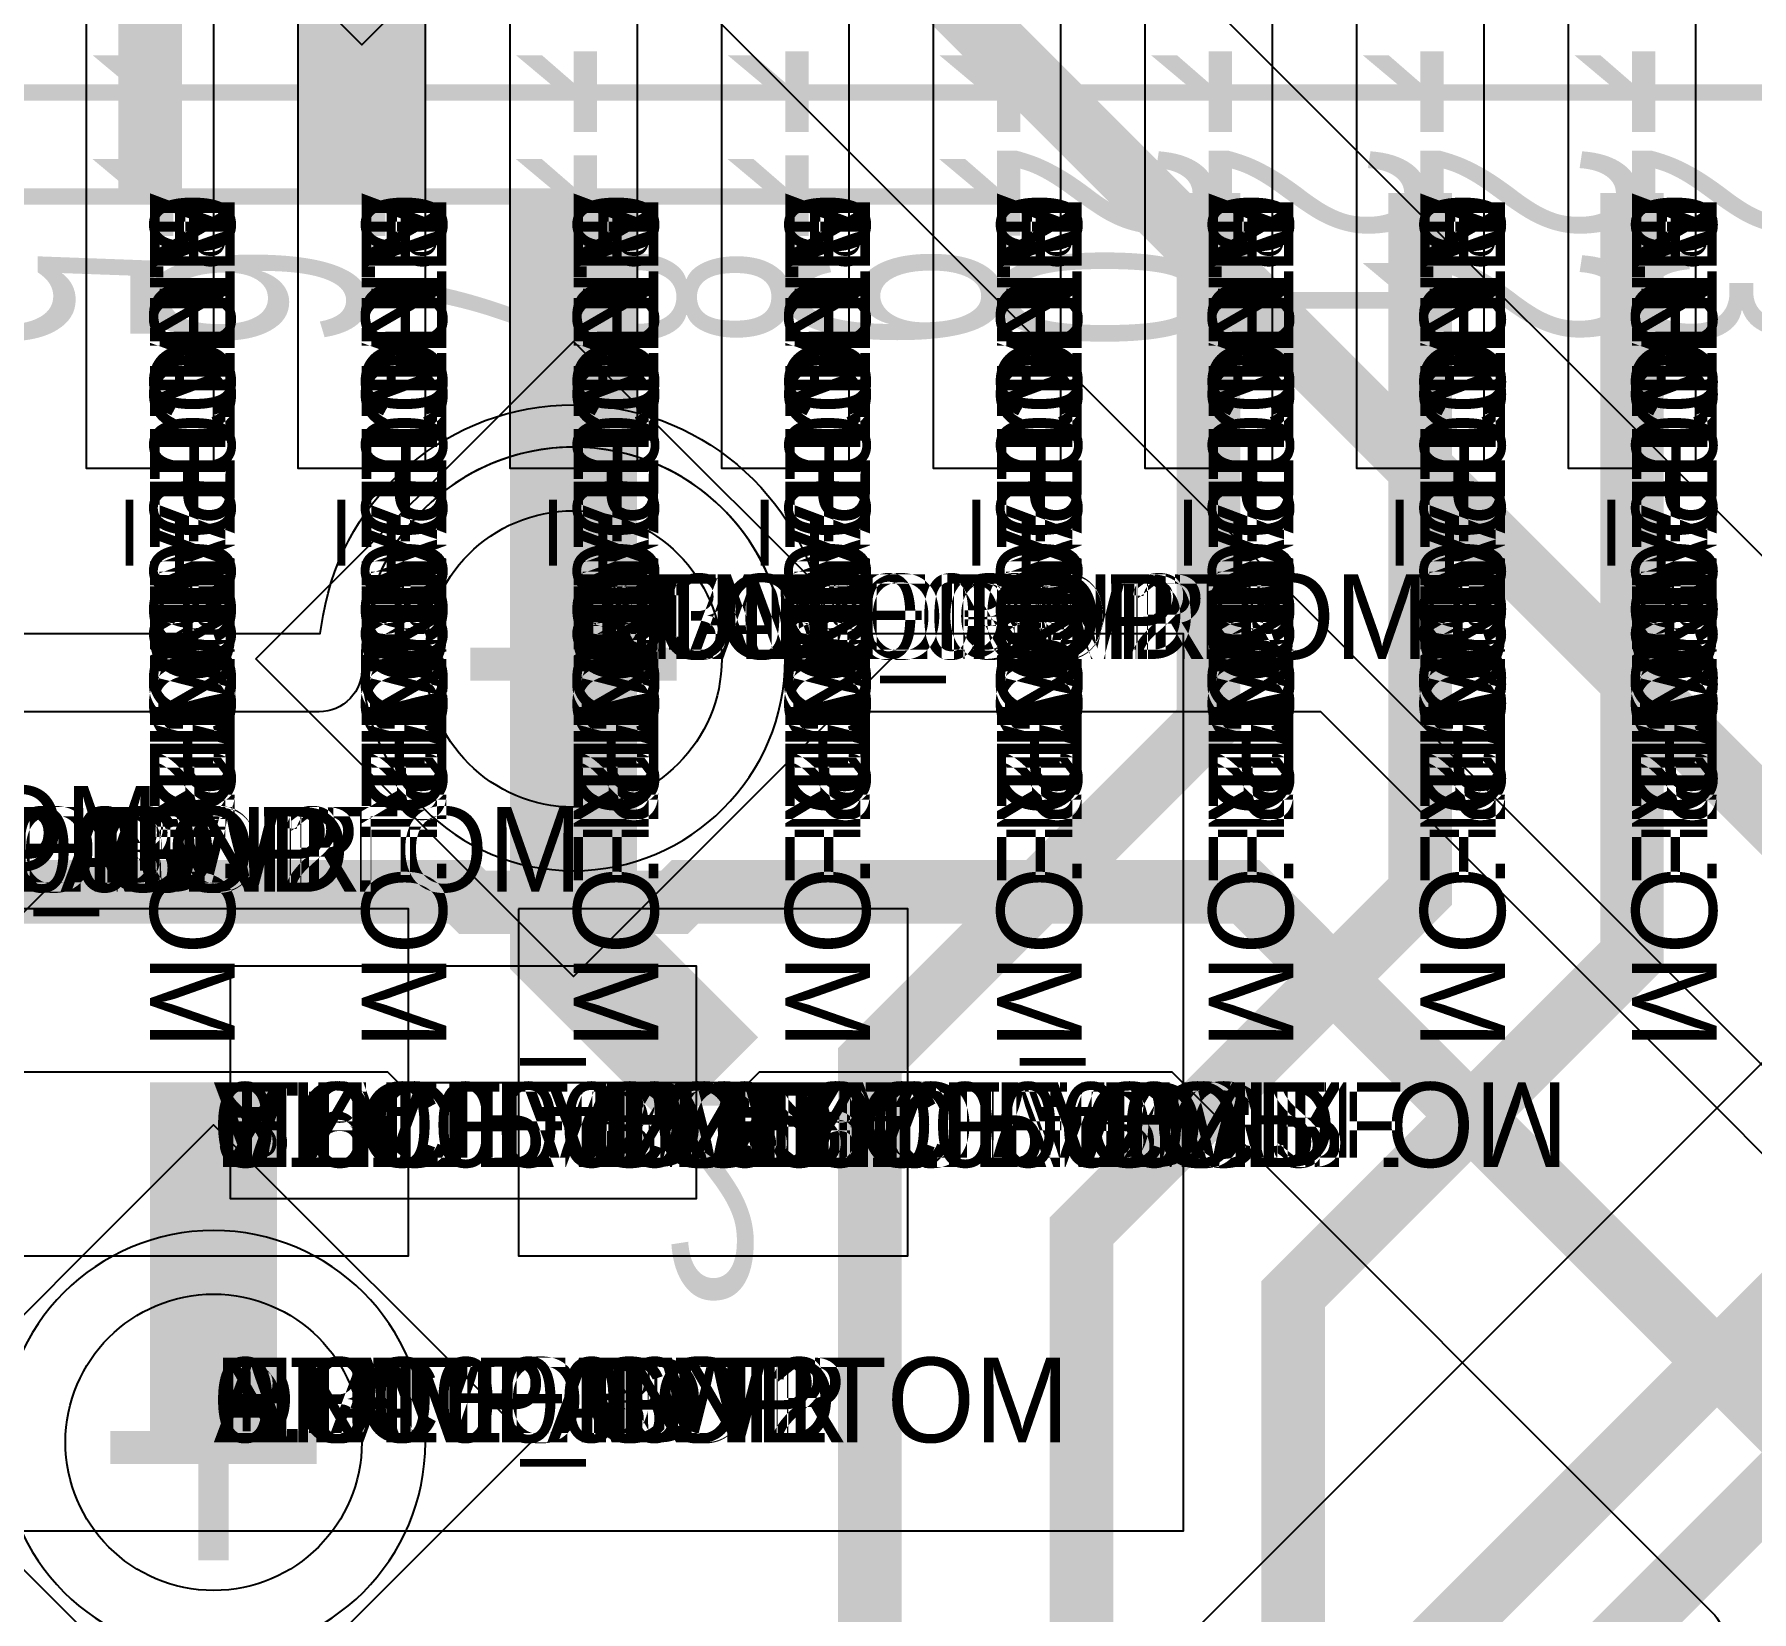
# Model space of a CAD drawing. Extents: x 0 to 323, y 0 to 320.
# Drawn here: x 112.626 to 116.683, y 38.55 to 42.275 of the extents above; entities that cross this region are included whole.
import ezdxf
from ezdxf.enums import TextEntityAlignment as Align

# ---------------------------------------------------------------- set-up
doc = ezdxf.new("R2010")
doc.units = 0
doc.header["$MEASUREMENT"] = 0
doc.layers.get('0').update_dxf_attribs({"linetype": 'CONTINUOUS'})
for name, color, linetype in [('CDN_FIGURES', 7, 'CONTINUOUS'), ('ETCH_BOTTOM', 7, 'CONTINUOUS'), ('ETCH_GND', 3, 'CONTINUOUS'), ('ETCH_INT1', 4, 'CONTINUOUS'), ('ETCH_INT2', 5, 'CONTINUOUS'), ('ETCH_PWR', 6, 'CONTINUOUS'), ('ETCH_TOP', 2, 'CONTINUOUS'), ('MANUFACTURING_NCLEGEND-1-6', 8, 'CONTINUOUS'), ('PACKAGE_GEOMETRY_ASSEMBLY_TOP', 11, 'CONTINUOUS'), ('PACKAGE_GEOMETRY_PIN_NUMBER', 9, 'CONTINUOUS')]:
    doc.layers.add(name, color=color, linetype=linetype)

# ---------------------------------------------------------------- blocks, each defined once
blk = doc.blocks.new('PAD_INFO')
for tag in ['SHAPE_TYPE', 'PAD_HEIGHT', 'PAD_LAYER', 'PAD_TYPE', 'PAD_WIDTH']:
    blk.add_attdef(tag, (0, 0), '', height=0.2)
at = {"flags": 2}
blk.add_attdef('CDN_TYPE', (0, 0), '', height=0.2, dxfattribs=at)
blk = doc.blocks.new('DRILL_INFO')
at = {"flags": 2}
blk.add_attdef('CDN_TYPE', (0, 0), '', height=0.2, dxfattribs=at)
for tag in ['FSHAPE', 'FCHAR', 'DRILL_HEIGHT', 'DIAMETER', 'PLATED', 'DRILL_WIDTH']:
    blk.add_attdef(tag, (0, 0), '', height=0.2)
blk = doc.blocks.new('VIA0700X0300')
at = {"layer": 'ETCH_BOTTOM'}
blk.add_circle((0, 0), 0.35, dxfattribs=at)
at = {"layer": 'ETCH_GND'}
blk.add_circle((0, 0), 0.35, dxfattribs=at)
at = {"layer": 'ETCH_INT1'}
blk.add_circle((0, 0), 0.35, dxfattribs=at)
at = {"layer": 'ETCH_INT2'}
blk.add_circle((0, 0), 0.35, dxfattribs=at)
at = {"layer": 'ETCH_PWR'}
blk.add_circle((0, 0), 0.35, dxfattribs=at)
at = {"layer": 'ETCH_TOP'}
blk.add_circle((0, 0), 0.35, dxfattribs=at)
ref = blk.add_blockref('PAD_INFO', (0, 0))
ref.add_attrib('PAD_LAYER', 'ETCH_TOP', (0, 0), dxfattribs={"height": 0.2})
ref.add_attrib('SHAPE_TYPE', 'NULL', (0, 0), dxfattribs={"height": 0.2})
ref.add_attrib('PAD_TYPE', 'ANTIPAD', (0, 0), dxfattribs={"height": 0.2})
ref.add_attrib('PAD_WIDTH', '0.000000', (0, 0), dxfattribs={"height": 0.2})
ref.add_attrib('PAD_HEIGHT', '0.000000', (0, 0), dxfattribs={"height": 0.2})
ref = blk.add_blockref('PAD_INFO', (0, 0))
ref.add_attrib('PAD_LAYER', 'ETCH_GND', (0, 0), dxfattribs={"height": 0.2})
ref.add_attrib('SHAPE_TYPE', 'NULL', (0, 0), dxfattribs={"height": 0.2})
ref.add_attrib('PAD_TYPE', 'ANTIPAD', (0, 0), dxfattribs={"height": 0.2})
ref.add_attrib('PAD_WIDTH', '0.000000', (0, 0), dxfattribs={"height": 0.2})
ref.add_attrib('PAD_HEIGHT', '0.000000', (0, 0), dxfattribs={"height": 0.2})
ref = blk.add_blockref('PAD_INFO', (0, 0))
ref.add_attrib('PAD_LAYER', 'ETCH_INT1', (0, 0), dxfattribs={"height": 0.2})
ref.add_attrib('SHAPE_TYPE', 'NULL', (0, 0), dxfattribs={"height": 0.2})
ref.add_attrib('PAD_TYPE', 'ANTIPAD', (0, 0), dxfattribs={"height": 0.2})
ref.add_attrib('PAD_WIDTH', '0.000000', (0, 0), dxfattribs={"height": 0.2})
ref.add_attrib('PAD_HEIGHT', '0.000000', (0, 0), dxfattribs={"height": 0.2})
ref = blk.add_blockref('PAD_INFO', (0, 0))
ref.add_attrib('PAD_LAYER', 'ETCH_INT2', (0, 0), dxfattribs={"height": 0.2})
ref.add_attrib('SHAPE_TYPE', 'NULL', (0, 0), dxfattribs={"height": 0.2})
ref.add_attrib('PAD_TYPE', 'ANTIPAD', (0, 0), dxfattribs={"height": 0.2})
ref.add_attrib('PAD_WIDTH', '0.000000', (0, 0), dxfattribs={"height": 0.2})
ref.add_attrib('PAD_HEIGHT', '0.000000', (0, 0), dxfattribs={"height": 0.2})
ref = blk.add_blockref('PAD_INFO', (0, 0))
ref.add_attrib('PAD_LAYER', 'ETCH_PWR', (0, 0), dxfattribs={"height": 0.2})
ref.add_attrib('SHAPE_TYPE', 'NULL', (0, 0), dxfattribs={"height": 0.2})
ref.add_attrib('PAD_TYPE', 'ANTIPAD', (0, 0), dxfattribs={"height": 0.2})
ref.add_attrib('PAD_WIDTH', '0.000000', (0, 0), dxfattribs={"height": 0.2})
ref.add_attrib('PAD_HEIGHT', '0.000000', (0, 0), dxfattribs={"height": 0.2})
ref = blk.add_blockref('PAD_INFO', (0, 0))
ref.add_attrib('PAD_LAYER', 'ETCH_BOTTOM', (0, 0), dxfattribs={"height": 0.2})
ref.add_attrib('SHAPE_TYPE', 'NULL', (0, 0), dxfattribs={"height": 0.2})
ref.add_attrib('PAD_TYPE', 'ANTIPAD', (0, 0), dxfattribs={"height": 0.2})
ref.add_attrib('PAD_WIDTH', '0.000000', (0, 0), dxfattribs={"height": 0.2})
ref.add_attrib('PAD_HEIGHT', '0.000000', (0, 0), dxfattribs={"height": 0.2})
ref = blk.add_blockref('PAD_INFO', (0, 0))
ref.add_attrib('PAD_LAYER', 'ETCH_TOP', (0, 0), dxfattribs={"height": 0.2})
ref.add_attrib('SHAPE_TYPE', 'NULL', (0, 0), dxfattribs={"height": 0.2})
ref.add_attrib('PAD_TYPE', 'THERMAL', (0, 0), dxfattribs={"height": 0.2})
ref.add_attrib('PAD_WIDTH', '0.000000', (0, 0), dxfattribs={"height": 0.2})
ref.add_attrib('PAD_HEIGHT', '0.000000', (0, 0), dxfattribs={"height": 0.2})
ref = blk.add_blockref('PAD_INFO', (0, 0))
ref.add_attrib('PAD_LAYER', 'ETCH_GND', (0, 0), dxfattribs={"height": 0.2})
ref.add_attrib('SHAPE_TYPE', 'NULL', (0, 0), dxfattribs={"height": 0.2})
ref.add_attrib('PAD_TYPE', 'THERMAL', (0, 0), dxfattribs={"height": 0.2})
ref.add_attrib('PAD_WIDTH', '0.000000', (0, 0), dxfattribs={"height": 0.2})
ref.add_attrib('PAD_HEIGHT', '0.000000', (0, 0), dxfattribs={"height": 0.2})
ref = blk.add_blockref('PAD_INFO', (0, 0))
ref.add_attrib('PAD_LAYER', 'ETCH_INT1', (0, 0), dxfattribs={"height": 0.2})
ref.add_attrib('SHAPE_TYPE', 'NULL', (0, 0), dxfattribs={"height": 0.2})
ref.add_attrib('PAD_TYPE', 'THERMAL', (0, 0), dxfattribs={"height": 0.2})
ref.add_attrib('PAD_WIDTH', '0.000000', (0, 0), dxfattribs={"height": 0.2})
ref.add_attrib('PAD_HEIGHT', '0.000000', (0, 0), dxfattribs={"height": 0.2})
ref = blk.add_blockref('PAD_INFO', (0, 0))
ref.add_attrib('PAD_LAYER', 'ETCH_INT2', (0, 0), dxfattribs={"height": 0.2})
ref.add_attrib('SHAPE_TYPE', 'NULL', (0, 0), dxfattribs={"height": 0.2})
ref.add_attrib('PAD_TYPE', 'THERMAL', (0, 0), dxfattribs={"height": 0.2})
ref.add_attrib('PAD_WIDTH', '0.000000', (0, 0), dxfattribs={"height": 0.2})
ref.add_attrib('PAD_HEIGHT', '0.000000', (0, 0), dxfattribs={"height": 0.2})
ref = blk.add_blockref('PAD_INFO', (0, 0))
ref.add_attrib('PAD_LAYER', 'ETCH_PWR', (0, 0), dxfattribs={"height": 0.2})
ref.add_attrib('SHAPE_TYPE', 'NULL', (0, 0), dxfattribs={"height": 0.2})
ref.add_attrib('PAD_TYPE', 'THERMAL', (0, 0), dxfattribs={"height": 0.2})
ref.add_attrib('PAD_WIDTH', '0.000000', (0, 0), dxfattribs={"height": 0.2})
ref.add_attrib('PAD_HEIGHT', '0.000000', (0, 0), dxfattribs={"height": 0.2})
ref = blk.add_blockref('PAD_INFO', (0, 0))
ref.add_attrib('PAD_LAYER', 'ETCH_BOTTOM', (0, 0), dxfattribs={"height": 0.2})
ref.add_attrib('SHAPE_TYPE', 'NULL', (0, 0), dxfattribs={"height": 0.2})
ref.add_attrib('PAD_TYPE', 'THERMAL', (0, 0), dxfattribs={"height": 0.2})
ref.add_attrib('PAD_WIDTH', '0.000000', (0, 0), dxfattribs={"height": 0.2})
ref.add_attrib('PAD_HEIGHT', '0.000000', (0, 0), dxfattribs={"height": 0.2})
ref = blk.add_blockref('PAD_INFO', (0, 0))
ref.add_attrib('PAD_LAYER', 'ETCH_TOP', (0, 0), dxfattribs={"height": 0.2})
ref.add_attrib('SHAPE_TYPE', 'CIRCLE', (0, 0), dxfattribs={"height": 0.2})
ref.add_attrib('PAD_TYPE', 'REGULAR', (0, 0), dxfattribs={"height": 0.2})
ref.add_attrib('PAD_WIDTH', '0.700000', (0, 0), dxfattribs={"height": 0.2})
ref.add_attrib('PAD_HEIGHT', '0.700000', (0, 0), dxfattribs={"height": 0.2})
ref = blk.add_blockref('PAD_INFO', (0, 0))
ref.add_attrib('PAD_LAYER', 'ETCH_GND', (0, 0), dxfattribs={"height": 0.2})
ref.add_attrib('SHAPE_TYPE', 'CIRCLE', (0, 0), dxfattribs={"height": 0.2})
ref.add_attrib('PAD_TYPE', 'REGULAR', (0, 0), dxfattribs={"height": 0.2})
ref.add_attrib('PAD_WIDTH', '0.700000', (0, 0), dxfattribs={"height": 0.2})
ref.add_attrib('PAD_HEIGHT', '0.700000', (0, 0), dxfattribs={"height": 0.2})
ref = blk.add_blockref('PAD_INFO', (0, 0))
ref.add_attrib('PAD_LAYER', 'ETCH_INT1', (0, 0), dxfattribs={"height": 0.2})
ref.add_attrib('SHAPE_TYPE', 'CIRCLE', (0, 0), dxfattribs={"height": 0.2})
ref.add_attrib('PAD_TYPE', 'REGULAR', (0, 0), dxfattribs={"height": 0.2})
ref.add_attrib('PAD_WIDTH', '0.700000', (0, 0), dxfattribs={"height": 0.2})
ref.add_attrib('PAD_HEIGHT', '0.700000', (0, 0), dxfattribs={"height": 0.2})
ref = blk.add_blockref('PAD_INFO', (0, 0))
ref.add_attrib('PAD_LAYER', 'ETCH_INT2', (0, 0), dxfattribs={"height": 0.2})
ref.add_attrib('SHAPE_TYPE', 'CIRCLE', (0, 0), dxfattribs={"height": 0.2})
ref.add_attrib('PAD_TYPE', 'REGULAR', (0, 0), dxfattribs={"height": 0.2})
ref.add_attrib('PAD_WIDTH', '0.700000', (0, 0), dxfattribs={"height": 0.2})
ref.add_attrib('PAD_HEIGHT', '0.700000', (0, 0), dxfattribs={"height": 0.2})
ref = blk.add_blockref('PAD_INFO', (0, 0))
ref.add_attrib('PAD_LAYER', 'ETCH_PWR', (0, 0), dxfattribs={"height": 0.2})
ref.add_attrib('SHAPE_TYPE', 'CIRCLE', (0, 0), dxfattribs={"height": 0.2})
ref.add_attrib('PAD_TYPE', 'REGULAR', (0, 0), dxfattribs={"height": 0.2})
ref.add_attrib('PAD_WIDTH', '0.700000', (0, 0), dxfattribs={"height": 0.2})
ref.add_attrib('PAD_HEIGHT', '0.700000', (0, 0), dxfattribs={"height": 0.2})
ref = blk.add_blockref('PAD_INFO', (0, 0))
ref.add_attrib('PAD_LAYER', 'ETCH_BOTTOM', (0, 0), dxfattribs={"height": 0.2})
ref.add_attrib('SHAPE_TYPE', 'CIRCLE', (0, 0), dxfattribs={"height": 0.2})
ref.add_attrib('PAD_TYPE', 'REGULAR', (0, 0), dxfattribs={"height": 0.2})
ref.add_attrib('PAD_WIDTH', '0.700000', (0, 0), dxfattribs={"height": 0.2})
ref.add_attrib('PAD_HEIGHT', '0.700000', (0, 0), dxfattribs={"height": 0.2})
ref = blk.add_blockref('DRILL_INFO', (0, 0))
ref.add_attrib('DIAMETER', '0.300000', (0, 0), dxfattribs={"height": 0.2})
ref.add_attrib('PLATED', 'PLATED', (0, 0), dxfattribs={"height": 0.2})
ref.add_attrib('FSHAPE', 'DIAMOND', (0, 0), dxfattribs={"height": 0.2})
ref.add_attrib('FCHAR', '+', (0, 0), dxfattribs={"height": 0.2})
ref.add_attrib('DRILL_WIDTH', '1.500000', (0, 0), dxfattribs={"height": 0.2})
ref.add_attrib('DRILL_HEIGHT', '1.500000', (0, 0), dxfattribs={"height": 0.2})
for tag in ['CDN_TYPE', 'PIN']:
    blk.add_attdef(tag, (0, 0), '', height=0.2)
at = {"flags": 2}
for tag in ['PSTKNAME', 'BBV']:
    blk.add_attdef(tag, (0, 0), '', height=0.2, dxfattribs=at)
blk = doc.blocks.new('FIGURE_DIAMOND')
at = {"layer": 'CDN_FIGURES'}
blk.add_lwpolyline([(-0.5, 0), (0, 0.5), (0.5, 0), (0, -0.5)], close=True, dxfattribs=at)
blk = doc.blocks.new('RC1300X0300TS')
at = {"layer": 'ETCH_TOP'}
blk.add_lwpolyline([(-0.65, -0.15), (-0.65, 0.15), (0.65, 0.15), (0.65, -0.15)], close=True, dxfattribs=at)
ref = blk.add_blockref('PAD_INFO', (0, 0))
ref.add_attrib('PAD_LAYER', 'ETCH_TOP', (0, 0), dxfattribs={"height": 0.2})
ref.add_attrib('SHAPE_TYPE', 'NULL', (0, 0), dxfattribs={"height": 0.2})
ref.add_attrib('PAD_TYPE', 'ANTIPAD', (0, 0), dxfattribs={"height": 0.2})
ref.add_attrib('PAD_WIDTH', '0.000000', (0, 0), dxfattribs={"height": 0.2})
ref.add_attrib('PAD_HEIGHT', '0.000000', (0, 0), dxfattribs={"height": 0.2})
ref = blk.add_blockref('PAD_INFO', (0, 0))
ref.add_attrib('PAD_LAYER', 'ETCH_GND', (0, 0), dxfattribs={"height": 0.2})
ref.add_attrib('SHAPE_TYPE', 'NULL', (0, 0), dxfattribs={"height": 0.2})
ref.add_attrib('PAD_TYPE', 'ANTIPAD', (0, 0), dxfattribs={"height": 0.2})
ref.add_attrib('PAD_WIDTH', '0.000000', (0, 0), dxfattribs={"height": 0.2})
ref.add_attrib('PAD_HEIGHT', '0.000000', (0, 0), dxfattribs={"height": 0.2})
ref = blk.add_blockref('PAD_INFO', (0, 0))
ref.add_attrib('PAD_LAYER', 'ETCH_INT1', (0, 0), dxfattribs={"height": 0.2})
ref.add_attrib('SHAPE_TYPE', 'NULL', (0, 0), dxfattribs={"height": 0.2})
ref.add_attrib('PAD_TYPE', 'ANTIPAD', (0, 0), dxfattribs={"height": 0.2})
ref.add_attrib('PAD_WIDTH', '0.000000', (0, 0), dxfattribs={"height": 0.2})
ref.add_attrib('PAD_HEIGHT', '0.000000', (0, 0), dxfattribs={"height": 0.2})
ref = blk.add_blockref('PAD_INFO', (0, 0))
ref.add_attrib('PAD_LAYER', 'ETCH_INT2', (0, 0), dxfattribs={"height": 0.2})
ref.add_attrib('SHAPE_TYPE', 'NULL', (0, 0), dxfattribs={"height": 0.2})
ref.add_attrib('PAD_TYPE', 'ANTIPAD', (0, 0), dxfattribs={"height": 0.2})
ref.add_attrib('PAD_WIDTH', '0.000000', (0, 0), dxfattribs={"height": 0.2})
ref.add_attrib('PAD_HEIGHT', '0.000000', (0, 0), dxfattribs={"height": 0.2})
ref = blk.add_blockref('PAD_INFO', (0, 0))
ref.add_attrib('PAD_LAYER', 'ETCH_PWR', (0, 0), dxfattribs={"height": 0.2})
ref.add_attrib('SHAPE_TYPE', 'NULL', (0, 0), dxfattribs={"height": 0.2})
ref.add_attrib('PAD_TYPE', 'ANTIPAD', (0, 0), dxfattribs={"height": 0.2})
ref.add_attrib('PAD_WIDTH', '0.000000', (0, 0), dxfattribs={"height": 0.2})
ref.add_attrib('PAD_HEIGHT', '0.000000', (0, 0), dxfattribs={"height": 0.2})
ref = blk.add_blockref('PAD_INFO', (0, 0))
ref.add_attrib('PAD_LAYER', 'ETCH_BOTTOM', (0, 0), dxfattribs={"height": 0.2})
ref.add_attrib('SHAPE_TYPE', 'NULL', (0, 0), dxfattribs={"height": 0.2})
ref.add_attrib('PAD_TYPE', 'ANTIPAD', (0, 0), dxfattribs={"height": 0.2})
ref.add_attrib('PAD_WIDTH', '0.000000', (0, 0), dxfattribs={"height": 0.2})
ref.add_attrib('PAD_HEIGHT', '0.000000', (0, 0), dxfattribs={"height": 0.2})
ref = blk.add_blockref('PAD_INFO', (0, 0))
ref.add_attrib('PAD_LAYER', 'ETCH_TOP', (0, 0), dxfattribs={"height": 0.2})
ref.add_attrib('SHAPE_TYPE', 'NULL', (0, 0), dxfattribs={"height": 0.2})
ref.add_attrib('PAD_TYPE', 'THERMAL', (0, 0), dxfattribs={"height": 0.2})
ref.add_attrib('PAD_WIDTH', '0.000000', (0, 0), dxfattribs={"height": 0.2})
ref.add_attrib('PAD_HEIGHT', '0.000000', (0, 0), dxfattribs={"height": 0.2})
ref = blk.add_blockref('PAD_INFO', (0, 0))
ref.add_attrib('PAD_LAYER', 'ETCH_GND', (0, 0), dxfattribs={"height": 0.2})
ref.add_attrib('SHAPE_TYPE', 'NULL', (0, 0), dxfattribs={"height": 0.2})
ref.add_attrib('PAD_TYPE', 'THERMAL', (0, 0), dxfattribs={"height": 0.2})
ref.add_attrib('PAD_WIDTH', '0.000000', (0, 0), dxfattribs={"height": 0.2})
ref.add_attrib('PAD_HEIGHT', '0.000000', (0, 0), dxfattribs={"height": 0.2})
ref = blk.add_blockref('PAD_INFO', (0, 0))
ref.add_attrib('PAD_LAYER', 'ETCH_INT1', (0, 0), dxfattribs={"height": 0.2})
ref.add_attrib('SHAPE_TYPE', 'NULL', (0, 0), dxfattribs={"height": 0.2})
ref.add_attrib('PAD_TYPE', 'THERMAL', (0, 0), dxfattribs={"height": 0.2})
ref.add_attrib('PAD_WIDTH', '0.000000', (0, 0), dxfattribs={"height": 0.2})
ref.add_attrib('PAD_HEIGHT', '0.000000', (0, 0), dxfattribs={"height": 0.2})
ref = blk.add_blockref('PAD_INFO', (0, 0))
ref.add_attrib('PAD_LAYER', 'ETCH_INT2', (0, 0), dxfattribs={"height": 0.2})
ref.add_attrib('SHAPE_TYPE', 'NULL', (0, 0), dxfattribs={"height": 0.2})
ref.add_attrib('PAD_TYPE', 'THERMAL', (0, 0), dxfattribs={"height": 0.2})
ref.add_attrib('PAD_WIDTH', '0.000000', (0, 0), dxfattribs={"height": 0.2})
ref.add_attrib('PAD_HEIGHT', '0.000000', (0, 0), dxfattribs={"height": 0.2})
ref = blk.add_blockref('PAD_INFO', (0, 0))
ref.add_attrib('PAD_LAYER', 'ETCH_PWR', (0, 0), dxfattribs={"height": 0.2})
ref.add_attrib('SHAPE_TYPE', 'NULL', (0, 0), dxfattribs={"height": 0.2})
ref.add_attrib('PAD_TYPE', 'THERMAL', (0, 0), dxfattribs={"height": 0.2})
ref.add_attrib('PAD_WIDTH', '0.000000', (0, 0), dxfattribs={"height": 0.2})
ref.add_attrib('PAD_HEIGHT', '0.000000', (0, 0), dxfattribs={"height": 0.2})
ref = blk.add_blockref('PAD_INFO', (0, 0))
ref.add_attrib('PAD_LAYER', 'ETCH_BOTTOM', (0, 0), dxfattribs={"height": 0.2})
ref.add_attrib('SHAPE_TYPE', 'NULL', (0, 0), dxfattribs={"height": 0.2})
ref.add_attrib('PAD_TYPE', 'THERMAL', (0, 0), dxfattribs={"height": 0.2})
ref.add_attrib('PAD_WIDTH', '0.000000', (0, 0), dxfattribs={"height": 0.2})
ref.add_attrib('PAD_HEIGHT', '0.000000', (0, 0), dxfattribs={"height": 0.2})
ref = blk.add_blockref('PAD_INFO', (0, 0))
ref.add_attrib('PAD_LAYER', 'ETCH_TOP', (0, 0), dxfattribs={"height": 0.2})
ref.add_attrib('SHAPE_TYPE', 'RECTANGLE', (0, 0), dxfattribs={"height": 0.2})
ref.add_attrib('PAD_TYPE', 'REGULAR', (0, 0), dxfattribs={"height": 0.2})
ref.add_attrib('PAD_WIDTH', '1.300000', (0, 0), dxfattribs={"height": 0.2})
ref.add_attrib('PAD_HEIGHT', '0.300000', (0, 0), dxfattribs={"height": 0.2})
ref = blk.add_blockref('PAD_INFO', (0, 0))
ref.add_attrib('PAD_LAYER', 'ETCH_GND', (0, 0), dxfattribs={"height": 0.2})
ref.add_attrib('SHAPE_TYPE', 'NULL', (0, 0), dxfattribs={"height": 0.2})
ref.add_attrib('PAD_TYPE', 'REGULAR', (0, 0), dxfattribs={"height": 0.2})
ref.add_attrib('PAD_WIDTH', '0.000000', (0, 0), dxfattribs={"height": 0.2})
ref.add_attrib('PAD_HEIGHT', '0.000000', (0, 0), dxfattribs={"height": 0.2})
ref = blk.add_blockref('PAD_INFO', (0, 0))
ref.add_attrib('PAD_LAYER', 'ETCH_INT1', (0, 0), dxfattribs={"height": 0.2})
ref.add_attrib('SHAPE_TYPE', 'NULL', (0, 0), dxfattribs={"height": 0.2})
ref.add_attrib('PAD_TYPE', 'REGULAR', (0, 0), dxfattribs={"height": 0.2})
ref.add_attrib('PAD_WIDTH', '0.000000', (0, 0), dxfattribs={"height": 0.2})
ref.add_attrib('PAD_HEIGHT', '0.000000', (0, 0), dxfattribs={"height": 0.2})
ref = blk.add_blockref('PAD_INFO', (0, 0))
ref.add_attrib('PAD_LAYER', 'ETCH_INT2', (0, 0), dxfattribs={"height": 0.2})
ref.add_attrib('SHAPE_TYPE', 'NULL', (0, 0), dxfattribs={"height": 0.2})
ref.add_attrib('PAD_TYPE', 'REGULAR', (0, 0), dxfattribs={"height": 0.2})
ref.add_attrib('PAD_WIDTH', '0.000000', (0, 0), dxfattribs={"height": 0.2})
ref.add_attrib('PAD_HEIGHT', '0.000000', (0, 0), dxfattribs={"height": 0.2})
ref = blk.add_blockref('PAD_INFO', (0, 0))
ref.add_attrib('PAD_LAYER', 'ETCH_PWR', (0, 0), dxfattribs={"height": 0.2})
ref.add_attrib('SHAPE_TYPE', 'NULL', (0, 0), dxfattribs={"height": 0.2})
ref.add_attrib('PAD_TYPE', 'REGULAR', (0, 0), dxfattribs={"height": 0.2})
ref.add_attrib('PAD_WIDTH', '0.000000', (0, 0), dxfattribs={"height": 0.2})
ref.add_attrib('PAD_HEIGHT', '0.000000', (0, 0), dxfattribs={"height": 0.2})
ref = blk.add_blockref('PAD_INFO', (0, 0))
ref.add_attrib('PAD_LAYER', 'ETCH_BOTTOM', (0, 0), dxfattribs={"height": 0.2})
ref.add_attrib('SHAPE_TYPE', 'NULL', (0, 0), dxfattribs={"height": 0.2})
ref.add_attrib('PAD_TYPE', 'REGULAR', (0, 0), dxfattribs={"height": 0.2})
ref.add_attrib('PAD_WIDTH', '0.000000', (0, 0), dxfattribs={"height": 0.2})
ref.add_attrib('PAD_HEIGHT', '0.000000', (0, 0), dxfattribs={"height": 0.2})
ref = blk.add_blockref('DRILL_INFO', (0, 0))
ref.add_attrib('DIAMETER', '0.000000', (0, 0), dxfattribs={"height": 0.2})
ref.add_attrib('PLATED', 'PLATED', (0, 0), dxfattribs={"height": 0.2})
ref.add_attrib('FSHAPE', 'NULL', (0, 0), dxfattribs={"height": 0.2})
ref.add_attrib('DRILL_WIDTH', '0.000000', (0, 0), dxfattribs={"height": 0.2})
ref.add_attrib('DRILL_HEIGHT', '0.000000', (0, 0), dxfattribs={"height": 0.2})
for tag in ['CDN_TYPE', 'PIN']:
    blk.add_attdef(tag, (0, 0), '', height=0.2)
at = {"flags": 2}
for tag in ['PSTKNAME', 'BBV']:
    blk.add_attdef(tag, (0, 0), '', height=0.2, dxfattribs=at)
blk = doc.blocks.new('LQFP176')
at = {"layer": 'ETCH_TOP'}
for p in [(12.7, 6.25), (12.7, 5.75), (12.7, 5.25), (12.7, 4.75), (12.7, 4.25), (12.7, 3.75), (12.7, 3.25), (12.7, 2.75)]:
    blk.add_blockref('RC1300X0300TS', p, dxfattribs=at)
at = {"flags": 2}
for tag in ['SYMBOL_TYPE', 'CDN_TYPE', 'REFDES']:
    blk.add_attdef(tag, (0, 0), '', height=0.2, dxfattribs=at)
blk = doc.blocks.new('RC0920X0820TS')
at = {"layer": 'ETCH_TOP'}
blk.add_lwpolyline([(-0.46, -0.41), (-0.46, 0.41), (0.46, 0.41), (0.46, -0.41)], close=True, dxfattribs=at)
ref = blk.add_blockref('PAD_INFO', (0, 0))
ref.add_attrib('PAD_LAYER', 'ETCH_TOP', (0, 0), dxfattribs={"height": 0.2})
ref.add_attrib('SHAPE_TYPE', 'NULL', (0, 0), dxfattribs={"height": 0.2})
ref.add_attrib('PAD_TYPE', 'ANTIPAD', (0, 0), dxfattribs={"height": 0.2})
ref.add_attrib('PAD_WIDTH', '0.000000', (0, 0), dxfattribs={"height": 0.2})
ref.add_attrib('PAD_HEIGHT', '0.000000', (0, 0), dxfattribs={"height": 0.2})
ref = blk.add_blockref('PAD_INFO', (0, 0))
ref.add_attrib('PAD_LAYER', 'ETCH_GND', (0, 0), dxfattribs={"height": 0.2})
ref.add_attrib('SHAPE_TYPE', 'NULL', (0, 0), dxfattribs={"height": 0.2})
ref.add_attrib('PAD_TYPE', 'ANTIPAD', (0, 0), dxfattribs={"height": 0.2})
ref.add_attrib('PAD_WIDTH', '0.000000', (0, 0), dxfattribs={"height": 0.2})
ref.add_attrib('PAD_HEIGHT', '0.000000', (0, 0), dxfattribs={"height": 0.2})
ref = blk.add_blockref('PAD_INFO', (0, 0))
ref.add_attrib('PAD_LAYER', 'ETCH_INT1', (0, 0), dxfattribs={"height": 0.2})
ref.add_attrib('SHAPE_TYPE', 'NULL', (0, 0), dxfattribs={"height": 0.2})
ref.add_attrib('PAD_TYPE', 'ANTIPAD', (0, 0), dxfattribs={"height": 0.2})
ref.add_attrib('PAD_WIDTH', '0.000000', (0, 0), dxfattribs={"height": 0.2})
ref.add_attrib('PAD_HEIGHT', '0.000000', (0, 0), dxfattribs={"height": 0.2})
ref = blk.add_blockref('PAD_INFO', (0, 0))
ref.add_attrib('PAD_LAYER', 'ETCH_INT2', (0, 0), dxfattribs={"height": 0.2})
ref.add_attrib('SHAPE_TYPE', 'NULL', (0, 0), dxfattribs={"height": 0.2})
ref.add_attrib('PAD_TYPE', 'ANTIPAD', (0, 0), dxfattribs={"height": 0.2})
ref.add_attrib('PAD_WIDTH', '0.000000', (0, 0), dxfattribs={"height": 0.2})
ref.add_attrib('PAD_HEIGHT', '0.000000', (0, 0), dxfattribs={"height": 0.2})
ref = blk.add_blockref('PAD_INFO', (0, 0))
ref.add_attrib('PAD_LAYER', 'ETCH_PWR', (0, 0), dxfattribs={"height": 0.2})
ref.add_attrib('SHAPE_TYPE', 'NULL', (0, 0), dxfattribs={"height": 0.2})
ref.add_attrib('PAD_TYPE', 'ANTIPAD', (0, 0), dxfattribs={"height": 0.2})
ref.add_attrib('PAD_WIDTH', '0.000000', (0, 0), dxfattribs={"height": 0.2})
ref.add_attrib('PAD_HEIGHT', '0.000000', (0, 0), dxfattribs={"height": 0.2})
ref = blk.add_blockref('PAD_INFO', (0, 0))
ref.add_attrib('PAD_LAYER', 'ETCH_BOTTOM', (0, 0), dxfattribs={"height": 0.2})
ref.add_attrib('SHAPE_TYPE', 'NULL', (0, 0), dxfattribs={"height": 0.2})
ref.add_attrib('PAD_TYPE', 'ANTIPAD', (0, 0), dxfattribs={"height": 0.2})
ref.add_attrib('PAD_WIDTH', '0.000000', (0, 0), dxfattribs={"height": 0.2})
ref.add_attrib('PAD_HEIGHT', '0.000000', (0, 0), dxfattribs={"height": 0.2})
ref = blk.add_blockref('PAD_INFO', (0, 0))
ref.add_attrib('PAD_LAYER', 'ETCH_TOP', (0, 0), dxfattribs={"height": 0.2})
ref.add_attrib('SHAPE_TYPE', 'NULL', (0, 0), dxfattribs={"height": 0.2})
ref.add_attrib('PAD_TYPE', 'THERMAL', (0, 0), dxfattribs={"height": 0.2})
ref.add_attrib('PAD_WIDTH', '0.000000', (0, 0), dxfattribs={"height": 0.2})
ref.add_attrib('PAD_HEIGHT', '0.000000', (0, 0), dxfattribs={"height": 0.2})
ref = blk.add_blockref('PAD_INFO', (0, 0))
ref.add_attrib('PAD_LAYER', 'ETCH_GND', (0, 0), dxfattribs={"height": 0.2})
ref.add_attrib('SHAPE_TYPE', 'NULL', (0, 0), dxfattribs={"height": 0.2})
ref.add_attrib('PAD_TYPE', 'THERMAL', (0, 0), dxfattribs={"height": 0.2})
ref.add_attrib('PAD_WIDTH', '0.000000', (0, 0), dxfattribs={"height": 0.2})
ref.add_attrib('PAD_HEIGHT', '0.000000', (0, 0), dxfattribs={"height": 0.2})
ref = blk.add_blockref('PAD_INFO', (0, 0))
ref.add_attrib('PAD_LAYER', 'ETCH_INT1', (0, 0), dxfattribs={"height": 0.2})
ref.add_attrib('SHAPE_TYPE', 'NULL', (0, 0), dxfattribs={"height": 0.2})
ref.add_attrib('PAD_TYPE', 'THERMAL', (0, 0), dxfattribs={"height": 0.2})
ref.add_attrib('PAD_WIDTH', '0.000000', (0, 0), dxfattribs={"height": 0.2})
ref.add_attrib('PAD_HEIGHT', '0.000000', (0, 0), dxfattribs={"height": 0.2})
ref = blk.add_blockref('PAD_INFO', (0, 0))
ref.add_attrib('PAD_LAYER', 'ETCH_INT2', (0, 0), dxfattribs={"height": 0.2})
ref.add_attrib('SHAPE_TYPE', 'NULL', (0, 0), dxfattribs={"height": 0.2})
ref.add_attrib('PAD_TYPE', 'THERMAL', (0, 0), dxfattribs={"height": 0.2})
ref.add_attrib('PAD_WIDTH', '0.000000', (0, 0), dxfattribs={"height": 0.2})
ref.add_attrib('PAD_HEIGHT', '0.000000', (0, 0), dxfattribs={"height": 0.2})
ref = blk.add_blockref('PAD_INFO', (0, 0))
ref.add_attrib('PAD_LAYER', 'ETCH_PWR', (0, 0), dxfattribs={"height": 0.2})
ref.add_attrib('SHAPE_TYPE', 'NULL', (0, 0), dxfattribs={"height": 0.2})
ref.add_attrib('PAD_TYPE', 'THERMAL', (0, 0), dxfattribs={"height": 0.2})
ref.add_attrib('PAD_WIDTH', '0.000000', (0, 0), dxfattribs={"height": 0.2})
ref.add_attrib('PAD_HEIGHT', '0.000000', (0, 0), dxfattribs={"height": 0.2})
ref = blk.add_blockref('PAD_INFO', (0, 0))
ref.add_attrib('PAD_LAYER', 'ETCH_BOTTOM', (0, 0), dxfattribs={"height": 0.2})
ref.add_attrib('SHAPE_TYPE', 'NULL', (0, 0), dxfattribs={"height": 0.2})
ref.add_attrib('PAD_TYPE', 'THERMAL', (0, 0), dxfattribs={"height": 0.2})
ref.add_attrib('PAD_WIDTH', '0.000000', (0, 0), dxfattribs={"height": 0.2})
ref.add_attrib('PAD_HEIGHT', '0.000000', (0, 0), dxfattribs={"height": 0.2})
ref = blk.add_blockref('PAD_INFO', (0, 0))
ref.add_attrib('PAD_LAYER', 'ETCH_TOP', (0, 0), dxfattribs={"height": 0.2})
ref.add_attrib('SHAPE_TYPE', 'RECTANGLE', (0, 0), dxfattribs={"height": 0.2})
ref.add_attrib('PAD_TYPE', 'REGULAR', (0, 0), dxfattribs={"height": 0.2})
ref.add_attrib('PAD_WIDTH', '0.920000', (0, 0), dxfattribs={"height": 0.2})
ref.add_attrib('PAD_HEIGHT', '0.820000', (0, 0), dxfattribs={"height": 0.2})
ref = blk.add_blockref('PAD_INFO', (0, 0))
ref.add_attrib('PAD_LAYER', 'ETCH_GND', (0, 0), dxfattribs={"height": 0.2})
ref.add_attrib('SHAPE_TYPE', 'NULL', (0, 0), dxfattribs={"height": 0.2})
ref.add_attrib('PAD_TYPE', 'REGULAR', (0, 0), dxfattribs={"height": 0.2})
ref.add_attrib('PAD_WIDTH', '0.000000', (0, 0), dxfattribs={"height": 0.2})
ref.add_attrib('PAD_HEIGHT', '0.000000', (0, 0), dxfattribs={"height": 0.2})
ref = blk.add_blockref('PAD_INFO', (0, 0))
ref.add_attrib('PAD_LAYER', 'ETCH_INT1', (0, 0), dxfattribs={"height": 0.2})
ref.add_attrib('SHAPE_TYPE', 'NULL', (0, 0), dxfattribs={"height": 0.2})
ref.add_attrib('PAD_TYPE', 'REGULAR', (0, 0), dxfattribs={"height": 0.2})
ref.add_attrib('PAD_WIDTH', '0.000000', (0, 0), dxfattribs={"height": 0.2})
ref.add_attrib('PAD_HEIGHT', '0.000000', (0, 0), dxfattribs={"height": 0.2})
ref = blk.add_blockref('PAD_INFO', (0, 0))
ref.add_attrib('PAD_LAYER', 'ETCH_INT2', (0, 0), dxfattribs={"height": 0.2})
ref.add_attrib('SHAPE_TYPE', 'NULL', (0, 0), dxfattribs={"height": 0.2})
ref.add_attrib('PAD_TYPE', 'REGULAR', (0, 0), dxfattribs={"height": 0.2})
ref.add_attrib('PAD_WIDTH', '0.000000', (0, 0), dxfattribs={"height": 0.2})
ref.add_attrib('PAD_HEIGHT', '0.000000', (0, 0), dxfattribs={"height": 0.2})
ref = blk.add_blockref('PAD_INFO', (0, 0))
ref.add_attrib('PAD_LAYER', 'ETCH_PWR', (0, 0), dxfattribs={"height": 0.2})
ref.add_attrib('SHAPE_TYPE', 'NULL', (0, 0), dxfattribs={"height": 0.2})
ref.add_attrib('PAD_TYPE', 'REGULAR', (0, 0), dxfattribs={"height": 0.2})
ref.add_attrib('PAD_WIDTH', '0.000000', (0, 0), dxfattribs={"height": 0.2})
ref.add_attrib('PAD_HEIGHT', '0.000000', (0, 0), dxfattribs={"height": 0.2})
ref = blk.add_blockref('PAD_INFO', (0, 0))
ref.add_attrib('PAD_LAYER', 'ETCH_BOTTOM', (0, 0), dxfattribs={"height": 0.2})
ref.add_attrib('SHAPE_TYPE', 'NULL', (0, 0), dxfattribs={"height": 0.2})
ref.add_attrib('PAD_TYPE', 'REGULAR', (0, 0), dxfattribs={"height": 0.2})
ref.add_attrib('PAD_WIDTH', '0.000000', (0, 0), dxfattribs={"height": 0.2})
ref.add_attrib('PAD_HEIGHT', '0.000000', (0, 0), dxfattribs={"height": 0.2})
ref = blk.add_blockref('DRILL_INFO', (0, 0))
ref.add_attrib('DIAMETER', '0.000000', (0, 0), dxfattribs={"height": 0.2})
ref.add_attrib('PLATED', 'PLATED', (0, 0), dxfattribs={"height": 0.2})
ref.add_attrib('FSHAPE', 'NULL', (0, 0), dxfattribs={"height": 0.2})
ref.add_attrib('DRILL_WIDTH', '0.000000', (0, 0), dxfattribs={"height": 0.2})
ref.add_attrib('DRILL_HEIGHT', '0.000000', (0, 0), dxfattribs={"height": 0.2})
for tag in ['CDN_TYPE', 'PIN']:
    blk.add_attdef(tag, (0, 0), '', height=0.2)
at = {"flags": 2}
for tag in ['PSTKNAME', 'BBV']:
    blk.add_attdef(tag, (0, 0), '', height=0.2, dxfattribs=at)
blk = doc.blocks.new('F270')
at = {"layer": 'PACKAGE_GEOMETRY_ASSEMBLY_TOP'}
blk.add_lwpolyline([(0.04, -0.275), (1.14, -0.275), (1.14, 0.275), (0.04, 0.275)], close=True, dxfattribs=at)
at = {"layer": 'ETCH_TOP'}
ref = blk.add_blockref('RC0920X0820TS', (0, 0), dxfattribs=at)
ref.add_attrib('CDN_TYPE', 'PIN', (0, 0), dxfattribs={"height": 0.2})
ref.add_attrib('PIN', '1', (0, 0), dxfattribs={"height": 0.2})
ref = blk.add_blockref('RC0920X0820TS', (1.18, 0), dxfattribs=at)
ref.add_attrib('CDN_TYPE', 'PIN', (0, 0), dxfattribs={"height": 0.2})
ref.add_attrib('PIN', '2', (0, 0), dxfattribs={"height": 0.2})
at = {"flags": 2}
for tag in ['SYMBOL_TYPE', 'CDN_TYPE', 'REFDES']:
    blk.add_attdef(tag, (0, 0), '', height=0.2, dxfattribs=at)

msp = doc.modelspace()

# ---------------------------------------------------------------- linework, layer by layer
at = {"layer": 'ETCH_BOTTOM'}
for points, format in [([(147.35, 57.2, 0.15, 0.15, 0), (139.9646, 57.2, 0.15, 0.15, 0), (125.2396, 42.475, 0.15, 0.15, 0), (119.9375, 42.475, 0.15, 0.15, 0), (115.1999, 37.7374, 0.15, 0.15, 0), (115.1999, 36.0499, 0.15, 0.15, 0), (114.5, 35.35, 0.15, 0.15, 0)], "xyseb"), ([(110.9, 40.3, 0.15, 0.15, 0), (112.05, 39.15, 0.15, 0.15, 0), (112.05, 36.8868, 0.15, 0.15, 0), (114.1618, 34.775, 0.15, 0.15, 0), (114.7382, 34.775, 0.15, 0.15, 0), (115.4999, 35.5367, 0.15, 0.15, 0), (115.4999, 37.6131, 0.15, 0.15, 0), (119.1618, 41.275, 0.15, 0.15, 0), (124.8882, 41.275, 0.15, 0.15, 0), (137.1882, 53.575, 0.15, 0.15, 0), (149.6125, 53.575, 0.15, 0.15, 0), (152.175, 51.0125, 0.15, 0.15, 0), (152.175, 48.9618, 0.15, 0.15, 0), (151.8382, 48.625, 0.15, 0.15, 0), (151.575, 48.625, 0.15, 0.15, 0), (150.55, 47.6, 0.15, 0.15, 0)], "xyseb"), ([(112.4751, 37.0629), (113.0991, 36.4388, 0.434813), (113.2473, 36.444, -0.696408), (114.3001, 36.0453, 0.458417), (114.4157, 35.9442, -0.026613), (114.4793, 35.9497), (114.4992, 35.9504), (114.7748, 36.226), (114.7748, 37.9135), (119.7614, 42.9001)], "xyb"), ([(111.9399, 40.8601), (113.3014, 40.8601), (113.3087, 40.9022, -0.841987), (114.4913, 40.9022), (114.4986, 40.8601), (115.3401, 40.8601), (115.3401, 38.7399), (112.4751, 38.7399)], "xyb"), ([(113.9, 40.8, 0.3, 0.3, 0), (113.9, 40.13, 0.3, 0.3, 0), (114.23, 39.8, 0.3, 0.3, 0)], "xyseb"), ([(113.05, 39.8, 0.3, 0.3, 0), (113.05, 38.95, 0.3, 0.3, 0)], "xyseb")]:
    msp.add_lwpolyline(points, format=format, dxfattribs=at)
at = {"layer": 'ETCH_GND'}
msp.add_lwpolyline([(114.4001, 40.8, 1), (113.3999, 40.8, 1)], format="xyb", close=True, dxfattribs=at)
at = {"layer": 'ETCH_INT1'}
for points, format in [([(134.8, 44.8251), (121.8475, 44.8251), (121.8329, 44.8504, 0.799546), (120.9015, 44.5597, -0.438438), (120.8005, 44.4501), (114.1144, 44.4501), (113.3144, 45.2501), (113.0011, 45.2501), (112.8871, 45.3641), (112.8836, 45.3773, 1.740893), (112.2727, 44.7664), (112.2859, 44.7629), (112.4983, 44.5506), (112.4767, 44.5163, 0.506378), (112.7727, 43.7664), (112.7859, 43.7629), (113.0491, 43.4997, -0.416054), (113.0486, 43.3559, 1.006382), (113.7559, 42.6486, -0.416054), (113.8997, 42.6491), (117.5599, 38.9889), (134.8, 38.9889)], "xyb"), ([(111.9, 40.25, 0.15, 0.15, 0), (113.6367, 40.25, 0.15, 0.15, 0), (113.6617, 40.225, 0.15, 0.15, 0), (114.1383, 40.225, 0.15, 0.15, 0), (114.1633, 40.25, 0.15, 0.15, 0), (115.489, 40.25, 0.15, 0.15, 0), (117.49, 38.249, 0.15, 0.15, 0), (144.449, 38.249, 0.15, 0.15, 0), (146.625, 40.425, 0.15, 0.15, 0), (146.625, 41.4383, 0.15, 0.15, 0), (147.2117, 42.025, 0.15, 0.15, 0), (148.5883, 42.025, 0.15, 0.15, 0), (150.725, 44.1617, 0.15, 0.15, 0), (150.725, 44.525, 0.15, 0.15, 0), (151.4, 45.2, 0.15, 0.15, 0)], "xyseb"), ([(112.9, 44.25, 0.15, 0.15, 0), (113.575, 43.575, 0.15, 0.15, 0), (113.6383, 43.575, 0.15, 0.15, 0), (113.975, 43.2383, 0.15, 0.15, 0), (113.975, 43.175, 0.15, 0.15, 0), (117.736, 39.414, 0.15, 0.15, 0), (143.583, 39.414, 0.15, 0.15, 0), (146.969, 42.8, 0.15, 0.15, 0), (147.2, 42.8, 0.15, 0.15, 0)], "xyseb"), ([(117.6661, 38.6741), (115.6651, 40.6751), (114.501, 40.6751, -0.425821), (114.3997, 40.7805), (114.3997, 40.7805, 1.039785), (113.4003, 40.7805, -0.425821), (113.299, 40.6751), (112.1638, 40.6751)], "xyb"), ([(112.1638, 39.8249), (113.4606, 39.8249), (113.4856, 39.7999), (114.3144, 39.7999), (114.3394, 39.8249), (115.3129, 39.8249), (116.5906, 38.5472, -0.668179), (116.5189, 38.3741), (115.4229, 38.3741), (113.5859, 36.5371), (113.5727, 36.5336, 1.055443), (113.8784, 35.5828, -0.602063), (114.0133, 35.4648, 5.252076), (114.2232, 35.7665), (114.1496, 35.831, 0.049003), (114.1836, 35.9227), (114.1871, 35.9359), (115.7751, 37.5239), (134.8, 37.5239)], "xyb")]:
    msp.add_lwpolyline(points, format=format, dxfattribs=at)
for points in [[(117.9121, 39.8391), (114.4001, 43.3511), (114.4001, 43.4144), (114.3877, 43.4268, -0.668179), (114.4594, 43.5999), (118.4097, 43.5999, -0.609008), (118.4924, 43.4398, 1.041078), (119.3296, 42.8939, -0.535522), (119.4981, 42.9023, 0.942557), (120.3342, 43.4482, -0.575908), (120.4222, 43.5999), (120.8505, 43.5999, -0.438145), (120.9515, 43.4903, 1.28075), (121.9088, 43.649), (121.8951, 43.6806), (122.1894, 43.9749), (134.8, 43.9749), (134.8, 39.8391)], [(113.5501, 38.95, 1), (112.5499, 38.95, 1)]]:
    msp.add_lwpolyline(points, format="xyb", close=True, dxfattribs=at)
at = {"layer": 'ETCH_INT2'}
msp.add_lwpolyline([(114.4001, 40.8, 1), (113.3999, 40.8, 1)], format="xyb", close=True, dxfattribs=at)
at = {"layer": 'ETCH_PWR'}
msp.add_lwpolyline([(113.5501, 38.95, 1), (112.5499, 38.95, 1)], format="xyb", close=True, dxfattribs=at)
at = {"layer": 'ETCH_TOP'}
for points in [[(112.9, 44.25, 0.15, 0.15, 0), (112.9, 43.3133, 0.15, 0.15, 0), (112.825, 43.2383, 0.15, 0.15, 0), (112.825, 42.7617, 0.15, 0.15, 0), (112.9, 42.6867, 0.15, 0.15, 0), (112.9, 41.9, 0.15, 0.15, 0)], [(113.4, 41.9, 0.3, 0.3, 0), (113.4, 43, 0.3, 0.3, 0)], [(113.9, 41.9, 0.3, 0.3, 0), (113.9, 40.8, 0.3, 0.3, 0)], [(115.4, 41.9, 0.15, 0.15, 0), (115.4, 40.65, 0.15, 0.15, 0), (114.6, 39.85, 0.15, 0.15, 0), (114.6, 38.1, 0.15, 0.15, 0)], [(115.9, 41.9, 0.15, 0.15, 0), (115.9, 40.25, 0.15, 0.15, 0), (115.1, 39.45, 0.15, 0.15, 0), (115.1, 38.1, 0.15, 0.15, 0)], [(116.4, 41.9, 0.15, 0.15, 0), (116.4, 40.1, 0.15, 0.15, 0), (115.6, 39.3, 0.15, 0.15, 0), (115.6, 38.1, 0.15, 0.15, 0)]]:
    msp.add_lwpolyline(points, format="xyseb", dxfattribs=at)

# ---------------------------------------------------------------- block references
at = {"rotation": 270}
msp.add_blockref('LQFP176', (110.15, 54.6), dxfattribs=at)
at = {"xscale": -1, "rotation": 180}
msp.add_blockref('F270', (113.05, 39.8), dxfattribs=at)
at = {"layer": 'ETCH_TOP'}
for p in [(113.9, 40.8), (110.9, 40.3), (111.9, 40.25), (113.05, 38.95)]:
    msp.add_blockref('VIA0700X0300', p, dxfattribs=at)
at = {"layer": 'MANUFACTURING_NCLEGEND-1-6', "xscale": 1.5, "yscale": 1.5}
for p in [(113.4, 43), (113.9, 40.8), (111.9, 40.25), (113.05, 38.95)]:
    msp.add_blockref('FIGURE_DIAMOND', p, dxfattribs=at)

# ---------------------------------------------------------------- texts
at = {"layer": 'MANUFACTURING_NCLEGEND-1-6'}
for p in [(113.9, 40.8), (113.05, 38.95)]:
    msp.add_text('+', height=0.75, dxfattribs=at).set_placement(p, align=Align.MIDDLE_CENTER)
at = {"layer": 'PACKAGE_GEOMETRY_PIN_NUMBER', "width": 0.649606}
for s, p in [('115', (112.4, 41.9)), ('116', (112.9, 41.9)), ('117', (113.4, 41.9)), ('118', (113.9, 41.9)), ('119', (114.4, 41.9)), ('120', (114.9, 41.9)), ('121', (115.4, 41.9)), ('122', (115.9, 41.9)), ('123', (116.4, 41.9))]:
    msp.add_text(s, height=0.508, rotation=270, dxfattribs=at).set_placement(p, align=Align.CENTER)
at = {"layer": 'PACKAGE_GEOMETRY_PIN_NUMBER', "text_generation_flag": 2, "width": 0.649606}
for s, p in [('1', (113.05, 39.8)), ('2', (114.23, 39.8))]:
    msp.add_text(s, height=0.508, rotation=180, dxfattribs=at).set_placement(p, align=Align.CENTER)

doc.saveas('drawing.dxf')
